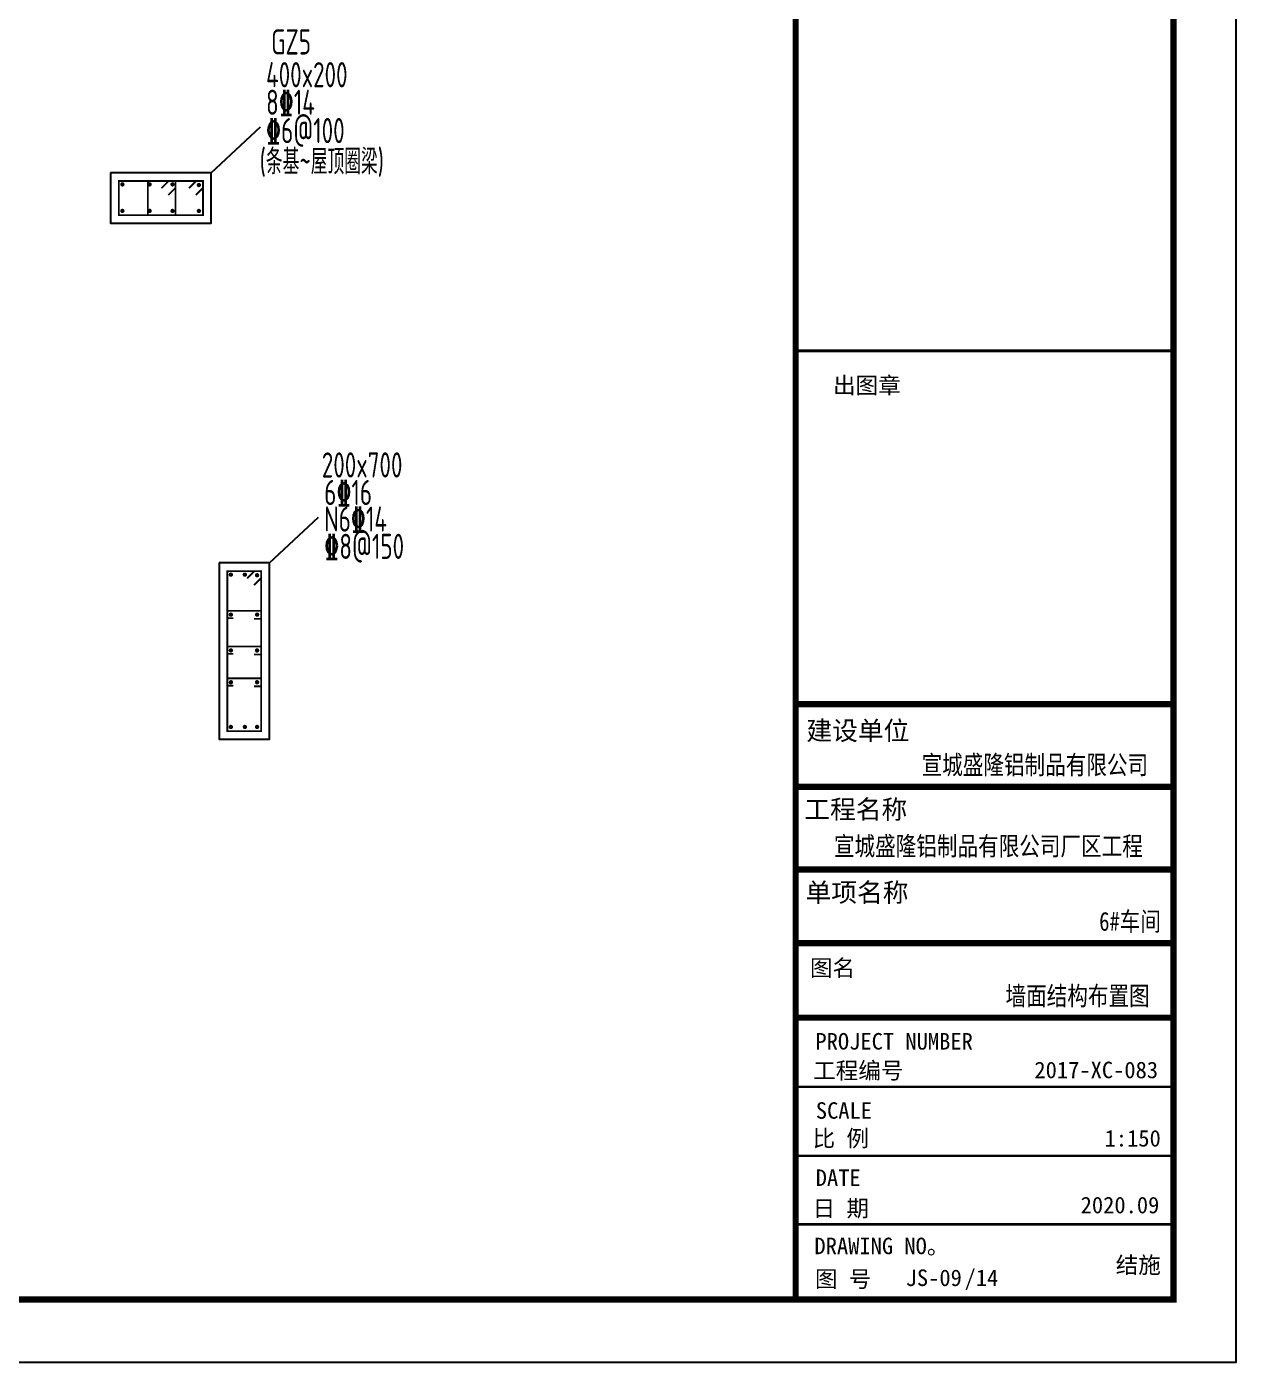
# Model space of a CAD drawing. Extents: x 32461 to 402082, y -617694 to 182569.
# Drawn here: x 201563 to 230423, y -361980 to -330124 of the extents above; entities that cross this region are included whole.
import ezdxf

# ---------------------------------------------------------------- set-up
doc = ezdxf.new("R2010")
doc.units = 0
doc.header["$LTSCALE"] = 1000
doc.header["$MEASUREMENT"] = 0
doc.layers.get('0').update_dxf_attribs({"linetype": 'CONTINUOUS'})
for name, color, linetype in [('PUB_HATCH', 8, 'CONTINUOUS'), ('PUB_TITLE', 4, 'CONTINUOUS'), ('S_BEAMDIMMASS', 2, 'CONTINUOUS'), ('TEXT', 7, 'CONTINUOUS'), ('剖面外形', 7, 'CONTINUOUS'), ('图框', 4, 'CONTINUOUS')]:
    doc.layers.add(name, color=color, linetype=linetype)
doc.styles.add('-黑体', font='simhei.ttf')
doc.styles.add('TSSD_REIN', font='atssdeng.shx', dxfattribs={"width": 0.7, "bigfont": 'atssdchn.shx'})
doc.styles.add('宋体', font='')
doc.styles.add('黑体', font='simhei.ttf', dxfattribs={"width": 0.6, "height": 4.3})
doc.styles.get('宋体').set_extended_font_data('SimSun')

# ---------------------------------------------------------------- blocks, each defined once
blk = doc.blocks.new('新块GDHDDGH')
at = {"color": 1, "const_width": 7.14}
for points in [[(407161.5, -337655.8), (407161.5, -338291.6), (407296.1, -338291.6), (407296.1, -337655.8), (407161.5, -337655.8)], [(407240.2, -337684.5), (407268.9, -337655.8)], [(407267.5, -337711.7), (407296.1, -337683.1)], [(407267.4, -337845.2), (407296.1, -337845.2), (407296.1, -337813.4), (407161.5, -337813.4), (407161.5, -337842.5), (407185.9, -337842.5)], [(407267.4, -337987.4), (407296.1, -337987.4), (407296.1, -337955.6), (407161.5, -337955.6), (407161.5, -337984.7), (407185.9, -337984.7)], [(407267.4, -338113.8), (407296.1, -338113.8), (407296.1, -338082), (407161.5, -338082), (407161.5, -338111.1), (407185.9, -338111.1)]]:
    blk.add_lwpolyline(points, dxfattribs=at)
at = {"color": 1, "const_width": 8.57}
for points in [[(407171.2, -337669.7, -1), (407179.8, -337669.7, -1), (407171.2, -337669.7)], [(407227.1, -337669.7, -1), (407235.7, -337669.7, -1), (407227.1, -337669.7)], [(407275.4, -337672.1, -1), (407284, -337672.1, -1), (407275.4, -337672.1)], [(407171.2, -337828.7, -1), (407179.8, -337828.7, -1), (407171.2, -337828.7)], [(407275.4, -337828.7, -1), (407284, -337828.7, -1), (407275.4, -337828.7)], [(407171.2, -337970.9, -1), (407179.8, -337970.9, -1), (407171.2, -337970.9)], [(407275.4, -337970.9, -1), (407284, -337970.9, -1), (407275.4, -337970.9)], [(407171.2, -338097.3, -1), (407179.8, -338097.3, -1), (407171.2, -338097.3)], [(407275.4, -338097.3, -1), (407284, -338097.3, -1), (407275.4, -338097.3)], [(407171.2, -338275.1, -1), (407179.8, -338275.1, -1), (407171.2, -338275.1)], [(407227.1, -338275.1, -1), (407235.7, -338275.1, -1), (407227.1, -338275.1)], [(407275.4, -338275.1, -1), (407284, -338275.1, -1), (407275.4, -338275.1)]]:
    blk.add_lwpolyline(points, format="xyb", dxfattribs=at)
at = {"layer": 'S_BEAMDIMMASS'}
blk.add_line((407328.8, -337623.2), (407524.3, -337440.9), dxfattribs=at)
at = {"layer": '剖面外形'}
blk.add_lwpolyline([(407128.8, -337623.2), (407128.8, -337624.5), (407128.8, -337624.5), (407128.8, -337624.5), (407128.8, -337624.5), (407128.8, -338324.2), (407328.8, -338324.2), (407328.8, -337623.2), (407328.8, -337623.2), (407328.8, -337623.2), (407328.8, -337623.2), (407328.8, -337623.2), (407128.8, -337623.2)], dxfattribs=at)
at = {"layer": 'S_BEAMDIMMASS', "style": 'TSSD_REIN', "width": 0.7}
for s, p in [('200x700', (407537.1, -337283.6)), ('6%%13216', (407546.8, -337393)), ('N6%%13214', (407546.8, -337498.6)), ('%%1328@150', (407546.8, -337607.3))]:
    blk.add_text(s, height=100, dxfattribs=at).set_placement(p)
blk = doc.blocks.new('新块FGHGDDG')
at = {"color": 1, "const_width": 7.14}
for points in [[(297516.8, -317142.6), (297516.8, -317278.3), (297851.5, -317278.3), (297851.5, -317142.6), (297516.8, -317142.6)], [(297631.8, -317142.6), (297631.8, -317278.3), (297742.1, -317278.3), (297742.1, -317142.6), (297631.8, -317142.6)], [(297686.3, -317171.3), (297714.9, -317142.6)], [(297713.5, -317198.5), (297742.1, -317169.8)], [(297795.6, -317171.3), (297824.2, -317142.6)], [(297822.8, -317198.5), (297851.5, -317169.8)]]:
    blk.add_lwpolyline(points, dxfattribs=at)
at = {"color": 1, "const_width": 8.57}
for points in [[(297526.6, -317156.4, -1), (297535.1, -317156.4, -1), (297526.6, -317156.4)], [(297634.9, -317156.4, -1), (297643.5, -317156.4, -1), (297634.9, -317156.4)], [(297726, -317156.4, -1), (297734.6, -317156.4, -1), (297726, -317156.4)], [(297830.7, -317158.9, -1), (297839.3, -317158.9, -1), (297830.7, -317158.9)], [(297526.6, -317261.8, -1), (297535.1, -317261.8, -1), (297526.6, -317261.8)], [(297634.9, -317261.8, -1), (297643.5, -317261.8, -1), (297634.9, -317261.8)], [(297726, -317261.8, -1), (297734.6, -317261.8, -1), (297726, -317261.8)], [(297830.7, -317261.8, -1), (297839.3, -317261.8, -1), (297830.7, -317261.8)]]:
    blk.add_lwpolyline(points, format="xyb", dxfattribs=at)
at = {"layer": 'S_BEAMDIMMASS'}
blk.add_line((297884.1, -317109.9), (298079.6, -316927.7), dxfattribs=at)
at = {"layer": '剖面外形'}
blk.add_lwpolyline([(297484.1, -317109.9), (297484.1, -317111.3), (297484.1, -317111.3), (297484.1, -317111.3), (297484.1, -317111.3), (297484.1, -317311), (297884.1, -317311), (297884.1, -317109.9), (297884.1, -317109.9), (297884.1, -317109.9), (297884.1, -317109.9), (297884.1, -317109.9), (297484.1, -317109.9)], dxfattribs=at)
at = {"layer": 'S_BEAMDIMMASS', "style": 'TSSD_REIN', "width": 0.7}
for s, p in [('GZ5', (298122.9, -316640)), ('400x200', (298102.2, -316770.3)), ('8%%13214', (298102.2, -316879.8)), ('%%1326@100', (298102.2, -316992.5)), ('(条基~屋顶圈梁)', (298076.6, -317116.3))]:
    blk.add_text(s, height=100, dxfattribs=at).set_placement(p)

msp = doc.modelspace()

# ---------------------------------------------------------------- linework, layer by layer
at = {"layer": 'PUB_TITLE'}
msp.add_lwpolyline([(74273.1, -361979.9), (230423.1, -361979.9), (230423.1, -298979.9), (74273.1, -298979.9)], close=True, dxfattribs=at)
at = {"layer": 'PUB_TITLE', "const_width": 150}
msp.add_lwpolyline([(78023.1, -360479.9), (228923.1, -360479.9), (228923.1, -300479.9), (78023.1, -300479.9)], close=True, dxfattribs=at)
at = {"layer": '图框', "color": 4, "const_width": 147.9}
msp.add_lwpolyline([(219909.2, -300479.9), (228923.1, -300479.9), (228923.1, -360479.9), (219909.2, -360479.9)], close=True, dxfattribs=at)
at = {"layer": '图框', "color": 0, "const_width": 75}
msp.add_lwpolyline([(219909.2, -337856.3), (228923.1, -337856.3)], dxfattribs=at)
at = {"layer": '图框', "color": 4}
for points, const_width in [([(219909.2, -346280.1), (228890.3, -346280.1)], 149.4), ([(219909.2, -348255.7), (228893.1, -348255.7)], 149.4), ([(219909.2, -350227.5), (228923.1, -350227.5)], 149.4), ([(219909.2, -351983.6), (228923.1, -351983.6)], 149.4), ([(219909.2, -353760.4), (228923.1, -353760.4)], 149.4), ([(219909.2, -355408.7), (228923.1, -355408.7)], 60.5), ([(219909.2, -357054.1), (228923.1, -357054.1)], 60.5), ([(219909.2, -358687.1), (228923.1, -358687.1)], 60.5)]:
    msp.add_lwpolyline(points, dxfattribs=dict(at, const_width=const_width))

# ---------------------------------------------------------------- block references
at = {"layer": 'PUB_HATCH', "xscale": 6, "yscale": 6, "zscale": 6}
for name, p in [('新块FGHGDDG', (-1581339, 1569053)), ('新块GDHDDGH', (-2236618.5, 1682824.7))]:
    msp.add_blockref(name, p, dxfattribs=at)

# ---------------------------------------------------------------- texts
at = {"layer": 'TEXT', "color": 3, "style": '-黑体', "width": 0.8}
for s, height, p in [('宣城盛隆铝制品有限公司', 450.225, (222914.7, -347955.8)), ('宣城盛隆铝制品有限公司厂区工程', 450.225, (220823.5, -349892.1)), ('6#车间', 450.22, (227152.7, -351687.5)), ('墙面结构布置图', 450.22, (224917.5, -353464.3))]:
    msp.add_text(s, height=height, dxfattribs=at).set_placement(p)
at = {"layer": '图框', "color": 4}
for s, height, style, p in [('出图章', 394.42, '黑体', (220802, -338876.9)), ('建设单位', 450, '黑体', (220166.7, -347139.2)), ('工程名称', 450, '黑体', (220116.9, -349016.5)), ('单项名称', 450, '黑体', (220146.8, -350998)), ('图名', 394.42, '黑体', (220250.7, -352771.1)), ('工程编号', 394.42, '黑体', (220327.9, -355218.1)), ('2017-XC-083', 394.416, '宋体', (225605.4, -355204.5)), ('SCALE', 394.42, '黑体', (220390.7, -356171.4)), ('比 例', 394.42, '黑体', (220314.6, -356835.8)), ('1:150', 394.42, '宋体', (227280.1, -356834.2)), ('DATE', 394.42, '黑体', (220388.7, -357774.3)), ('2020.09', 394.42, '宋体', (226709.2, -358426.5)), ('日 期', 394.42, '黑体', (220314.6, -358505)), ('DRAWING NO。', 394.416, '黑体', (220357.6, -359401.4)), ('图 号', 394.42, '黑体', (220370.6, -360189))]:
    msp.add_text(s, height=height, dxfattribs=dict(at, style=style)).set_placement(p)
at = {"layer": '图框', "color": 0, "style": '黑体'}
msp.add_text('PROJECT NUMBER', height=394.416, dxfattribs=at).set_placement((220381.1, -354520.9))
at = {"layer": '图框', "color": 3, "style": '宋体'}
for s, p in [('结施', (227546, -359855.2)), ('JS-09', (222533.9, -360161.4)), ('/14', (223940.5, -360161.4))]:
    msp.add_text(s, height=394.42, dxfattribs=at).set_placement(p)

doc.saveas('drawing.dxf')
